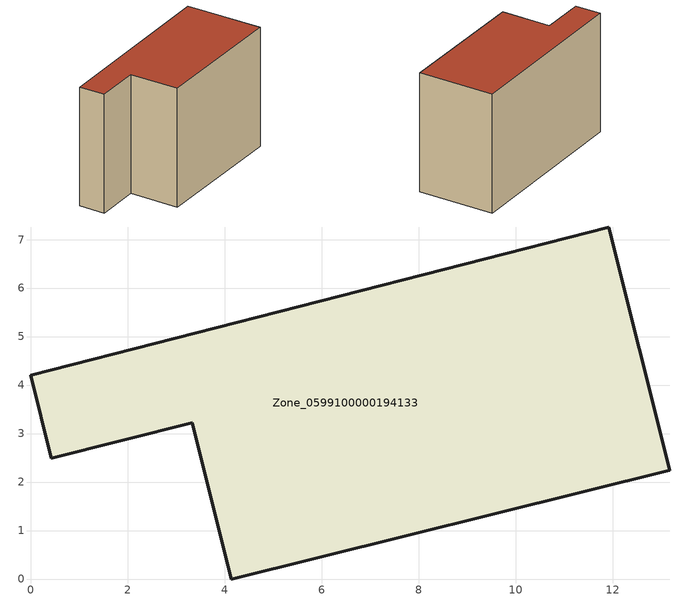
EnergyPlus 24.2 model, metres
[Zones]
Zone_0599100000194133
 floor ground (C_G): 0,4.2 11.92,7.26 13.18,2.24 4.13,0 3.32,3.22 0.42,2.49 z0
 wall outside (C_F): 11.92,7.26 0,4.2 0.42,2.49 3.32,3.22 4.13,0 13.18,2.24 11.92,7.26 z0:8.08
 roof outside (C_R): 13.18,2.24 11.92,7.26 0,4.2 0.42,2.49 3.32,3.22 4.13,0 z8.08
[BUILDING]
Pand.0599100000194133: North Axis=0; Terrain=City; Loads Convergence Tolerance Value=0.04; Temperature Convergence Tolerance Value=0.4; Solar Distribution=FullExterior; Maximum Number of Warmup Days=25; Minimum Number of Warmup Days=1
[Site:Location]
Rotterdam.The.Hague.AP_ZH_NLD Design_Conditions: Latitude=51.96; Longitude=4.45; Time Zone=1; Elevation=-4.5
[SITE:GROUNDTEMPERATURE:BUILDINGSURFACE]
18, 18, 18, 18, 18, 18, 18, 18, 18, 18, 18, 18
[MATERIAL] Thermal Absorptance=0.9; Solar Absorptance=0.7; Visible Absorptance=0.7
Name | Roughness | Thickness | Conductivity | Density | Specific Heat
G.TI.1975-1991 | MediumSmooth | 0.15 | 0.288461 | 540 | 1210
F.TI.1975-1991 | Rough | 0.3 | 0.230769 | 1920 | 840
R.TI.1975-1991 | MediumRough | 0.2 | 0.153846 | 1500 | 1000
[CONSTRUCTION]
C_G: G.TI.1975-1991
C_F: F.TI.1975-1991
C_R: R.TI.1975-1991
[ZONE]
Zone_0599100000194133: Type=1; Multiplier=1; Ceiling Height=Autocalculate; Volume=Autocalculate; Floor Area=autocalculate; Part of Total Floor Area=Yes
[ZONEINFILTRATION:DESIGNFLOWRATE]
Infil_Zone_0599100000194133: Zone or ZoneList or Space or SpaceList=Zone_0599100000194133; Schedule=AlwaysOn; Design Flow Rate Calculation Method=Flow/Area; Flow Rate per Floor Area=0.003; Constant Term Coefficient=1; Temperature Term Coefficient=0; Velocity Term Coefficient=0; Velocity Squared Term Coefficient=0
[HVACTEMPLATE:ZONE:IDEALLOADSAIRSYSTEM]
Zone_0599100000194133: Maximum Heating Supply Air Temperature=50; Minimum Cooling Supply Air Temperature=13; Maximum Heating Supply Air Humidity Ratio=0.0156; Minimum Cooling Supply Air Humidity Ratio=0.0077; Heating Limit=NoLimit; Cooling Limit=NoLimit; Dehumidification Control Type=ConstantSensibleHeatRatio; Cooling Sensible Heat Ratio=0.7; Dehumidification Setpoint=60; Humidification Control Type=None; Humidification Setpoint=30; Outdoor Air Method=None; Outdoor Air Flow Rate per Person=0.00944; Outdoor Air Flow Rate per Zone Floor Area=0; Outdoor Air Flow Rate per Zone=0; Demand Controlled Ventilation Type=None; Outdoor Air Economizer Type=NoEconomizer; Heat Recovery Type=None; Sensible Heat Recovery Effectiveness=0.7; Latent Heat Recovery Effectiveness=0.65
[ZONECONTROL:THERMOSTAT]
ThermostatControl_Zone_0599100000194133: Zone or ZoneList=Zone_0599100000194133; Control Type Schedule=DualSetpointControlType; Control 1=Thermostat_Zone_0599100000194133; Temperature Difference Between Cutout And Setpoint=0
[THERMOSTATSETPOINT:DUALSETPOINT]
Thermostat_Zone_0599100000194133: Heating Setpoint Temperature Schedule=HeatingSetpoint_Zone_0599100000194133; Cooling Setpoint Temperature Schedule=CoolingSetpoint_Zone_0599100000194133
[SCHEDULE:COMPACT]
HeatingSetpoint_Zone_0599100000194133: Through: 12/31, For: AllDays, Until: 24:00, 21
CoolingSetpoint_Zone_0599100000194133: Through: 12/31, For: AllDays, Until: 24:00, 24
DualSetpointControlType: Through: 12/31, For: AllDays, Until: 24:00, 4
AlwaysOn: Through: 12/31, For: AllDays, Until: 24:00, 1
